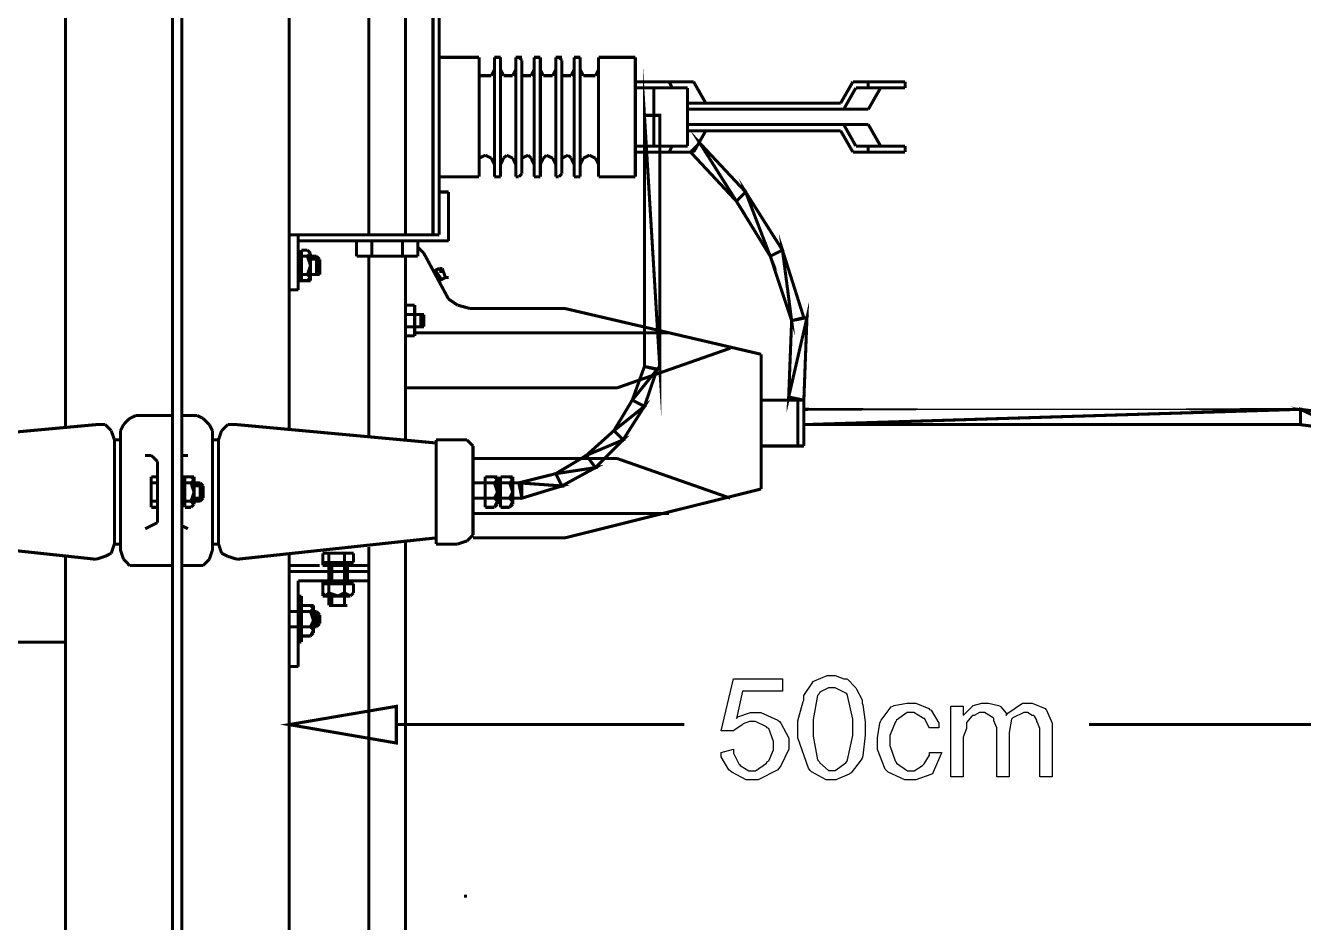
# Model space of a CAD drawing. Header units: metres. Extents: x 3290 to 4536, y 1562 to 1983.
# Drawn here: x 4146.43 to 4157.41, y 1705.68 to 1713.4 of the extents above; entities that cross this region are included whole.
import ezdxf

# ---------------------------------------------------------------- set-up
doc = ezdxf.new("R2010")
doc.units = ezdxf.units.M
for name, color, linetype in [('C00-00-00-BLACK', 7, 'Continuous'), ('C00-00-FF', 5, 'Continuous'), ('C00-7E-FF', 150, 'Continuous'), ('CFF-00-00', 1, 'Continuous'), ('CFF-7E-00', 30, 'Continuous')]:
    doc.layers.add(name, color=color, linetype=linetype)

msp = doc.modelspace()

# ---------------------------------------------------------------- linework, layer by layer
at = {"layer": 'C00-00-00-BLACK', "const_width": 0.02629344690806576}
for points in [[(4147.693371534438, 1726.761496067297), (4147.693371534438, 1704.883674733035)], [(4147.772935153361, 1726.761496067297), (4147.772935153361, 1704.883674733035)], [(4149.931401105576, 1711.597204451466), (4149.931401105576, 1715.414519064241)], [(4148.694717876566, 1709.912766242901), (4148.694717876566, 1715.309552228973)], [(4149.379486727947, 1715.36172509384), (4149.379486727947, 1711.597204451466)], [(4149.695194670945, 1715.387811526273), (4149.695194670945, 1711.597204451466)], [(4149.984629849851, 1711.597204451466), (4149.984629849851, 1715.387811526273)], [(4146.771588811233, 1709.9382315698), (4146.771588811233, 1715.282844691005)], [(4149.984629849851, 1713.123260748828), (4149.984629849851, 1712.096573300908)], [(4149.984629849851, 1713.123260748828), (4150.327790657459, 1713.123260748828)], [(4150.327790657459, 1713.123260748828), (4150.327790657459, 1712.096573300908)], [(4150.485303020915, 1713.123260748828), (4150.459713472908, 1713.123260748828)], [(4150.459713472908, 1713.123260748828), (4150.459713472908, 1713.097795421929)], [(4150.459713472908, 1713.097795421929), (4150.459713472908, 1712.122659733342)], [(4150.511824227222, 1713.123260748828), (4150.485303020915, 1713.123260748828)], [(4150.511824227222, 1713.097795421929), (4150.511824227222, 1713.123260748828)], [(4150.511824227222, 1713.097795421929), (4150.511824227222, 1712.122659733342)], [(4150.669398701231, 1713.123260748828), (4150.643498600458, 1713.123260748828)], [(4150.643498600458, 1713.123260748828), (4150.643498600458, 1713.097795421929)], [(4150.643498600458, 1713.097795421929), (4150.643498600458, 1712.122659733342)], [(4150.695919907539, 1713.097795421929), (4150.669398701231, 1713.123260748828)], [(4150.669398701231, 1713.123260748828), (4150.695919907539, 1713.123260748828)], [(4150.695919907539, 1713.097795421929), (4150.695919907539, 1712.122659733342)], [(4150.827594280775, 1713.123260748828), (4150.801073074468, 1713.123260748828)], [(4150.801073074468, 1713.123260748828), (4150.801073074468, 1713.097795421929)], [(4150.801073074468, 1713.097795421929), (4150.801073074468, 1712.122659733342)], [(4150.854115487082, 1713.123260748828), (4150.827594280775, 1713.123260748828)], [(4150.854115487082, 1713.097795421929), (4150.854115487082, 1713.123260748828)], [(4150.854115487082, 1713.097795421929), (4150.854115487082, 1712.122659733342)], [(4151.013242724926, 1713.123260748828), (4150.987156292494, 1713.123260748828)], [(4150.987156292494, 1713.123260748828), (4150.987156292494, 1713.097795421929)], [(4150.987156292494, 1713.097795421929), (4150.987156292494, 1712.122659733342)], [(4151.03932915736, 1713.097795421929), (4151.013242724926, 1713.123260748828)], [(4151.013242724926, 1713.123260748828), (4151.03932915736, 1713.123260748828)], [(4151.03932915736, 1713.097795421929), (4151.03932915736, 1712.122659733342)], [(4151.171003530596, 1713.123260748828), (4151.144295992629, 1713.123260748828)], [(4151.144295992629, 1713.123260748828), (4151.144295992629, 1713.097795421929)], [(4151.144295992629, 1713.097795421929), (4151.144295992629, 1712.122659733342)], [(4151.197711068564, 1713.123260748828), (4151.171003530596, 1713.123260748828)], [(4151.197711068564, 1713.097795421929), (4151.197711068564, 1713.123260748828)], [(4151.197711068564, 1713.097795421929), (4151.197711068564, 1712.122659733342)], [(4151.354850768699, 1713.123260748828), (4151.354850768699, 1712.096573300908)], [(4151.354850768699, 1713.123260748828), (4151.670993485573, 1713.123260748828)], [(4151.670993485573, 1712.096573300908), (4151.670993485573, 1713.123260748828)], [(4150.327790657459, 1713.01829391356), (4150.327790657459, 1712.965499943159)], [(4150.433192266601, 1712.965499943159), (4150.459713472908, 1713.01829391356)], [(4150.511824227222, 1713.01829391356), (4150.53834543353, 1712.965499943159)], [(4150.617039504705, 1712.965499943159), (4150.643498600458, 1713.01829391356)], [(4150.695919907539, 1713.01829391356), (4150.695919907539, 1712.965499943159)], [(4150.77455186816, 1712.965499943159), (4150.801073074468, 1713.01829391356)], [(4150.854115487082, 1713.01829391356), (4150.879705035089, 1712.965499943159)], [(4150.960448754526, 1712.965499943159), (4150.987156292494, 1713.01829391356)], [(4151.03932915736, 1713.01829391356), (4151.03932915736, 1712.965499943159)], [(4151.11883066573, 1712.965499943159), (4151.144295992629, 1713.01829391356)], [(4151.197711068564, 1713.01829391356), (4151.223797500998, 1712.965499943159)], [(4151.328143230732, 1712.965499943159), (4151.354850768699, 1713.01829391356)], [(4150.327790657459, 1712.965499943159), (4150.380833070074, 1712.965499943159)], [(4150.380833070074, 1712.965499943159), (4150.433192266601, 1712.965499943159)], [(4150.53834543353, 1712.965499943159), (4150.564866639837, 1712.965499943159)], [(4150.564866639837, 1712.965499943159), (4150.617039504705, 1712.965499943159)], [(4150.695919907539, 1712.965499943159), (4150.748900209601, 1712.965499943159)], [(4150.748900209601, 1712.965499943159), (4150.77455186816, 1712.965499943159)], [(4150.879705035089, 1712.965499943159), (4150.906412573057, 1712.965499943159)], [(4150.906412573057, 1712.965499943159), (4150.960448754526, 1712.965499943159)], [(4151.03932915736, 1712.965499943159), (4151.092123127762, 1712.965499943159)], [(4151.092123127762, 1712.965499943159), (4151.11883066573, 1712.965499943159)], [(4151.223797500998, 1712.965499943159), (4151.275970365865, 1712.965499943159)], [(4151.275970365865, 1712.965499943159), (4151.328143230732, 1712.965499943159)], [(4151.670993485573, 1712.913327078292), (4152.171604546083, 1712.913327078292)], [(4151.961670875546, 1712.913327078292), (4151.987136202446, 1712.86053310789)], [(4152.171604546083, 1712.913327078292), (4152.276571381351, 1712.729479840189)], [(4153.435554308042, 1712.729479840189), (4153.541142248843, 1712.913327078292)], [(4153.541142248843, 1712.913327078292), (4153.989580444487, 1712.913327078292)], [(4153.673437727613, 1712.913327078292), (4153.673437727613, 1712.86053310789)], [(4153.989580444487, 1712.913327078292), (4153.989580444487, 1712.86053310789)], [(4151.670993485573, 1712.86053310789), (4152.119431681216, 1712.86053310789)], [(4151.829996502311, 1712.360543152914), (4151.829996502311, 1712.86053310789)], [(4152.119431681216, 1712.360543152914), (4152.119431681216, 1712.86053310789)], [(4153.462261846009, 1712.676685869788), (4153.566607575743, 1712.86053310789)], [(4153.566607575743, 1712.86053310789), (4153.989580444487, 1712.86053310789)], [(4153.673437727613, 1712.676685869788), (4153.779025668417, 1712.86053310789)], [(4152.119431681216, 1712.729479840189), (4153.435554308042, 1712.729479840189)], [(4152.119431681216, 1712.676685869788), (4153.673437727613, 1712.676685869788)], [(4151.749252782873, 1712.624513004921), (4151.882169367178, 1712.624513004921)], [(4152.119431681216, 1712.545632602086), (4153.673437727613, 1712.545632602086)], [(4153.462261846009, 1712.545632602086), (4153.566607575743, 1712.360543152914)], [(4153.673437727613, 1712.545632602086), (4153.779025668417, 1712.360543152914)], [(4152.119431681216, 1712.49221752615), (4153.435554308042, 1712.49221752615)], [(4152.171604546083, 1712.308370288047), (4152.276571381351, 1712.49221752615)], [(4153.435554308042, 1712.49221752615), (4153.541142248843, 1712.308370288047)], [(4151.670993485573, 1712.360543152914), (4152.119431681216, 1712.360543152914)], [(4151.961670875546, 1712.308370288047), (4151.987136202446, 1712.360543152914)], [(4153.566607575743, 1712.360543152914), (4153.989580444487, 1712.360543152914)], [(4153.673437727613, 1712.360543152914), (4153.673437727613, 1712.308370288047)], [(4153.989580444487, 1712.360543152914), (4153.989580444487, 1712.308370288047)], [(4150.380833070074, 1712.281662750079), (4150.327790657459, 1712.25619742318)], [(4150.327790657459, 1712.25619742318), (4150.327790657459, 1712.201540136177)], [(4150.433192266601, 1712.25619742318), (4150.380833070074, 1712.281662750079)], [(4150.459713472908, 1712.201540136177), (4150.433192266601, 1712.25619742318)], [(4150.53834543353, 1712.25619742318), (4150.511824227222, 1712.201540136177)], [(4150.564866639837, 1712.281662750079), (4150.53834543353, 1712.25619742318)], [(4150.617039504705, 1712.25619742318), (4150.564866639837, 1712.281662750079)], [(4150.643498600458, 1712.201540136177), (4150.617039504705, 1712.25619742318)], [(4150.748900209601, 1712.281662750079), (4150.695919907539, 1712.25619742318)], [(4150.695919907539, 1712.25619742318), (4150.695919907539, 1712.201540136177)], [(4150.77455186816, 1712.25619742318), (4150.748900209601, 1712.281662750079)], [(4150.801073074468, 1712.201540136177), (4150.77455186816, 1712.25619742318)], [(4150.879705035089, 1712.25619742318), (4150.854115487082, 1712.201540136177)], [(4150.906412573057, 1712.281662750079), (4150.879705035089, 1712.25619742318)], [(4150.960448754526, 1712.25619742318), (4150.906412573057, 1712.281662750079)], [(4150.987156292494, 1712.201540136177), (4150.960448754526, 1712.25619742318)], [(4151.092123127762, 1712.281662750079), (4151.03932915736, 1712.25619742318)], [(4151.03932915736, 1712.25619742318), (4151.03932915736, 1712.201540136177)], [(4151.11883066573, 1712.25619742318), (4151.092123127762, 1712.281662750079)], [(4151.144295992629, 1712.201540136177), (4151.11883066573, 1712.25619742318)], [(4151.223797500998, 1712.25619742318), (4151.197711068564, 1712.201540136177)], [(4151.275970365865, 1712.281662750079), (4151.223797500998, 1712.25619742318)], [(4151.328143230732, 1712.25619742318), (4151.275970365865, 1712.281662750079)], [(4151.354850768699, 1712.201540136177), (4151.328143230732, 1712.25619742318)], [(4151.670993485573, 1712.308370288047), (4152.171604546083, 1712.308370288047)], [(4153.541142248843, 1712.308370288047), (4153.989580444487, 1712.308370288047)], [(4150.459713472908, 1712.122659733342), (4150.459713472908, 1712.096573300908)], [(4150.511824227222, 1712.096573300908), (4150.511824227222, 1712.122659733342)], [(4150.643498600458, 1712.122659733342), (4150.643498600458, 1712.096573300908)], [(4150.669398701231, 1712.096573300908), (4150.695919907539, 1712.122659733342)], [(4150.801073074468, 1712.122659733342), (4150.801073074468, 1712.096573300908)], [(4150.854115487082, 1712.096573300908), (4150.854115487082, 1712.122659733342)], [(4150.987156292494, 1712.122659733342), (4150.987156292494, 1712.096573300908)], [(4151.013242724926, 1712.096573300908), (4151.03932915736, 1712.122659733342)], [(4151.144295992629, 1712.122659733342), (4151.144295992629, 1712.096573300908)], [(4151.197711068564, 1712.096573300908), (4151.197711068564, 1712.122659733342)], [(4149.984629849851, 1712.096573300908), (4150.327790657459, 1712.096573300908)], [(4150.459713472908, 1712.096573300908), (4150.511824227222, 1712.096573300908)], [(4150.643498600458, 1712.096573300908), (4150.669398701231, 1712.096573300908)], [(4150.801073074468, 1712.096573300908), (4150.854115487082, 1712.096573300908)], [(4150.987156292494, 1712.096573300908), (4151.013242724926, 1712.096573300908)], [(4151.144295992629, 1712.096573300908), (4151.197711068564, 1712.096573300908)], [(4151.354850768699, 1712.096573300908), (4151.670993485573, 1712.096573300908)], [(4149.984629849851, 1711.965520033207), (4150.065063016522, 1711.965520033207)], [(4150.065063016522, 1711.544410481065), (4150.065063016522, 1711.965520033207)], [(4148.694717876566, 1711.597204451466), (4149.984629849851, 1711.597204451466)], [(4148.773411947741, 1711.597204451466), (4148.773411947741, 1711.123922034458)], [(4148.773411947741, 1711.544410481065), (4150.065063016522, 1711.544410481065)], [(4148.799933154048, 1711.46553007823), (4148.799933154048, 1711.438822540263)], [(4148.799933154048, 1711.46553007823), (4148.852292350575, 1711.46553007823)], [(4148.799933154048, 1711.46553007823), (4148.799933154048, 1711.438822540263)], [(4148.878813556883, 1711.438822540263), (4148.852292350575, 1711.46553007823)], [(4148.852292350575, 1711.46553007823), (4148.878813556883, 1711.438822540263)], [(4149.274085118805, 1711.544410481065), (4149.800596280087, 1711.544410481065)], [(4149.274085118805, 1711.413357213363), (4149.274085118805, 1711.544410481065)], [(4149.406007934254, 1711.544410481065), (4149.668673464638, 1711.544410481065)], [(4149.406007934254, 1711.413357213363), (4149.406007934254, 1711.544410481065)], [(4149.668673464638, 1711.413357213363), (4149.668673464638, 1711.544410481065)], [(4149.800596280087, 1711.413357213363), (4149.800596280087, 1711.544410481065)], [(4149.852769144954, 1711.438822540263), (4149.800596280087, 1711.492237616198)], [(4148.799933154048, 1711.438822540263), (4148.773411947741, 1711.438822540263)], [(4148.799933154048, 1711.438822540263), (4148.799933154048, 1711.413357213363)], [(4148.799933154048, 1711.202802437293), (4148.799933154048, 1711.438822540263)], [(4148.799933154048, 1711.413357213363), (4148.852292350575, 1711.413357213363)], [(4148.799933154048, 1711.413357213363), (4148.799933154048, 1711.333855704994)], [(4148.799933154048, 1711.333855704994), (4148.799933154048, 1711.25497530216)], [(4148.852292350575, 1711.413357213363), (4148.878813556883, 1711.438822540263)], [(4148.878813556883, 1711.333855704994), (4148.852292350575, 1711.413357213363)], [(4148.852292350575, 1711.25497530216), (4148.878813556883, 1711.333855704994)], [(4148.878813556883, 1711.202802437293), (4148.878813556883, 1711.438822540263)], [(4148.878813556883, 1711.413357213363), (4148.930924311197, 1711.413357213363)], [(4148.878813556883, 1711.386649675396), (4148.930924311197, 1711.386649675396)], [(4148.957445517504, 1711.386649675396), (4148.930924311197, 1711.413357213363)], [(4148.930924311197, 1711.25497530216), (4148.930924311197, 1711.413357213363)], [(4148.957445517504, 1711.25497530216), (4148.957445517504, 1711.386649675396)], [(4149.800596280087, 1711.413357213363), (4149.274085118805, 1711.413357213363)], [(4149.379486727947, 1711.413357213363), (4149.379486727947, 1709.859972272499)], [(4149.695194670945, 1711.413357213363), (4149.695194670945, 1709.833885840066)], [(4149.852769144954, 1711.438822540263), (4150.065063016522, 1711.045041631623)], [(4148.799933154048, 1711.25497530216), (4148.852292350575, 1711.25497530216)], [(4148.799933154048, 1711.25497530216), (4148.799933154048, 1711.22950997526)], [(4148.799933154048, 1711.22950997526), (4148.799933154048, 1711.202802437293)], [(4148.878813556883, 1711.22950997526), (4148.852292350575, 1711.25497530216)], [(4148.852292350575, 1711.202802437293), (4148.878813556883, 1711.22950997526)], [(4148.878813556883, 1711.25497530216), (4148.930924311197, 1711.25497530216)], [(4148.878813556883, 1711.25497530216), (4148.930924311197, 1711.25497530216)], [(4148.957445517504, 1711.25497530216), (4148.930924311197, 1711.25497530216)], [(4149.931401105576, 1711.281682840127), (4149.984629849851, 1711.307769272561)], [(4149.958108643544, 1711.281682840127), (4150.011151056158, 1711.202802437293)], [(4149.984629849851, 1711.22950997526), (4149.958108643544, 1711.25497530216)], [(4149.958108643544, 1711.25497530216), (4149.984629849851, 1711.22950997526)], [(4149.984629849851, 1711.281682840127), (4150.011151056158, 1711.307769272561)], [(4150.011151056158, 1711.307769272561), (4149.984629849851, 1711.307769272561)], [(4149.984629849851, 1711.281682840127), (4150.011151056158, 1711.281682840127)], [(4149.984629849851, 1711.281682840127), (4150.011151056158, 1711.281682840127)], [(4149.984629849851, 1711.202802437293), (4150.038541810214, 1711.22950997526)], [(4150.011151056158, 1711.307769272561), (4150.038541810214, 1711.22950997526)], [(4150.038541810214, 1711.22950997526), (4150.065063016522, 1711.22950997526)], [(4148.694717876566, 1711.123922034458), (4148.773411947741, 1711.123922034458)], [(4148.799933154048, 1711.202802437293), (4148.773411947741, 1711.202802437293)], [(4148.799933154048, 1711.202802437293), (4148.852292350575, 1711.202802437293)], [(4148.799933154048, 1711.202802437293), (4148.825771144267, 1711.202802437293)], [(4148.852292350575, 1711.202802437293), (4148.878813556883, 1711.202802437293)], [(4150.065063016522, 1711.045041631623), (4150.143757087695, 1710.992247661222)], [(4149.695194670945, 1710.992247661222), (4149.77407507378, 1710.992247661222)], [(4149.77407507378, 1710.911503941785), (4149.695194670945, 1710.911503941785)], [(4149.77407507378, 1710.963676806652), (4149.77407507378, 1710.992247661222)], [(4149.77407507378, 1710.992247661222), (4149.77407507378, 1710.963676806652)], [(4149.77407507378, 1710.911503941785), (4149.77407507378, 1710.963676806652)], [(4149.77407507378, 1710.963676806652), (4149.77407507378, 1710.754364241649)], [(4149.827117486395, 1710.911503941785), (4149.77407507378, 1710.911503941785)], [(4149.77407507378, 1710.911503941785), (4149.827117486395, 1710.911503941785)], [(4149.77407507378, 1710.859331076918), (4149.77407507378, 1710.911503941785)], [(4149.827117486395, 1710.911503941785), (4149.852769144954, 1710.911503941785)], [(4149.827117486395, 1710.911503941785), (4149.827117486395, 1710.806537106516)], [(4149.852769144954, 1710.911503941785), (4149.852769144954, 1710.806537106516)], [(4150.143757087695, 1710.992247661222), (4150.249096586284, 1710.963676806652)], [(4150.249096586284, 1710.963676806652), (4151.065415589794, 1710.963676806652)], [(4152.751717114962, 1710.569895898012), (4151.065415589794, 1710.963676806652)], [(4149.77407507378, 1710.806537106516), (4149.695194670945, 1710.806537106516)], [(4149.77407507378, 1710.806537106516), (4149.77407507378, 1710.859331076918)], [(4149.827117486395, 1710.806537106516), (4149.77407507378, 1710.806537106516)], [(4149.827117486395, 1710.806537106516), (4149.77407507378, 1710.806537106516)], [(4149.77407507378, 1710.754364241649), (4149.77407507378, 1710.806537106516)], [(4149.827117486395, 1710.806537106516), (4149.852769144954, 1710.806537106516)], [(4149.695194670945, 1710.727656703682), (4149.77407507378, 1710.727656703682)], [(4149.77407507378, 1710.727656703682), (4149.77407507378, 1710.754364241649)], [(4149.77407507378, 1710.727656703682), (4149.77407507378, 1710.754364241649)], [(4149.77407507378, 1710.754364241649), (4151.961670875546, 1710.754364241649)], [(4152.487126157423, 1710.622068762879), (4151.512611574369, 1710.280460719107)], [(4152.751717114962, 1709.411534076856), (4152.751717114962, 1710.569895898012)], [(4151.512611574369, 1710.280460719107), (4149.695194670945, 1710.280460719107)], [(4152.751717114962, 1710.175493883838), (4153.119411591168, 1710.175493883838)], [(4153.067859831835, 1710.175493883838), (4153.067859831835, 1709.781091869665)], [(4153.119411591168, 1710.175493883838), (4153.119411591168, 1709.781091869665)], [(4147.323565299417, 1710.017733078169), (4147.27139243455, 1709.964939107768)], [(4147.378284696973, 1710.043819510603), (4147.323565299417, 1710.017733078169)], [(4147.378284696973, 1710.043819510603), (4147.693371534438, 1710.043819510603)], [(4147.772935153361, 1710.043819510603), (4147.903988421062, 1710.043819510603)], [(4147.956968723124, 1710.017733078169), (4147.903988421062, 1710.043819510603)], [(4148.009141587991, 1709.964939107768), (4147.956968723124, 1710.017733078169)], [(4153.119411591168, 1709.964939107768), (4153.119411591168, 1710.096613481004)], [(4145.322363268444, 1709.807178302098), (4147.034316452171, 1709.964939107768)], [(4147.11381796054, 1709.964939107768), (4147.034316452171, 1709.964939107768)], [(4147.165990825407, 1709.912766242901), (4147.11381796054, 1709.964939107768)], [(4147.192512031714, 1709.833885840066), (4147.165990825407, 1709.912766242901)], [(4147.27139243455, 1709.964939107768), (4147.244871228242, 1709.912766242901)], [(4147.244871228242, 1708.885457689446), (4147.244871228242, 1709.912766242901)], [(4148.035662794298, 1709.912766242901), (4148.009141587991, 1709.964939107768)], [(4148.035662794298, 1708.885457689446), (4148.035662794298, 1709.912766242901)], [(4148.11429475492, 1709.912766242901), (4148.087773548612, 1709.833885840066)], [(4148.166653951447, 1709.964939107768), (4148.11429475492, 1709.912766242901)], [(4148.247087118118, 1709.964939107768), (4148.166653951447, 1709.964939107768)], [(4149.958108643544, 1709.807178302098), (4148.247087118118, 1709.964939107768)], [(4147.192512031714, 1708.938251659848), (4147.192512031714, 1709.833885840066)], [(4147.244871228242, 1709.833885840066), (4147.192512031714, 1709.833885840066)], [(4148.087773548612, 1709.833885840066), (4148.035662794298, 1709.833885840066)], [(4148.087773548612, 1708.938251659848), (4148.087773548612, 1709.833885840066)], [(4149.958108643544, 1708.938251659848), (4149.958108643544, 1709.833885840066)], [(4150.143757087695, 1709.833885840066), (4149.958108643544, 1709.833885840066)], [(4150.222575379977, 1709.833885840066), (4150.143757087695, 1709.833885840066)], [(4150.275617792591, 1709.781091869665), (4150.222575379977, 1709.833885840066)], [(4147.509337964675, 1709.700348150227), (4147.456978768148, 1709.700348150227)], [(4147.562380377291, 1709.64817528536), (4147.509337964675, 1709.700348150227)], [(4147.825108018228, 1709.700348150227), (4147.772935153361, 1709.700348150227)], [(4150.275617792591, 1709.700348150227), (4150.275617792591, 1709.781091869665)], [(4150.275617792591, 1709.069926033083), (4150.275617792591, 1709.700348150227)], [(4152.751717114962, 1709.781091869665), (4153.119411591168, 1709.781091869665)], [(4147.562380377291, 1709.595381314959), (4147.562380377291, 1709.64817528536)], [(4147.562380377291, 1709.595381314959), (4147.562380377291, 1709.200979300786)], [(4151.512611574369, 1709.674261717794), (4150.275617792591, 1709.674261717794)], [(4152.487126157423, 1709.332653674021), (4151.512611574369, 1709.674261717794)], [(4147.509337964675, 1709.516500912124), (4147.509337964675, 1709.279238598086)], [(4147.562380377291, 1709.516500912124), (4147.509337964675, 1709.516500912124)], [(4147.509337964675, 1709.516500912124), (4147.509337964675, 1709.489793374157)], [(4147.509337964675, 1709.516500912124), (4147.535859170983, 1709.516500912124)], [(4147.509337964675, 1709.489793374157), (4147.509337964675, 1709.464328047257)], [(4147.509337964675, 1709.464328047257), (4147.509337964675, 1709.384826538889)], [(4147.509337964675, 1709.464328047257), (4147.562380377291, 1709.464328047257)], [(4147.798586811921, 1709.516500912124), (4147.772935153361, 1709.516500912124)], [(4147.798586811921, 1709.279238598086), (4147.798586811921, 1709.516500912124)], [(4147.798586811921, 1709.516500912124), (4147.798586811921, 1709.489793374157)], [(4147.798586811921, 1709.516500912124), (4147.851567113982, 1709.516500912124)], [(4147.798586811921, 1709.516500912124), (4147.825108018228, 1709.516500912124)], [(4147.798586811921, 1709.489793374157), (4147.798586811921, 1709.464328047257)], [(4147.798586811921, 1709.464328047257), (4147.798586811921, 1709.384826538889)], [(4147.798586811921, 1709.464328047257), (4147.851567113982, 1709.464328047257)], [(4147.877218772542, 1709.489793374157), (4147.851567113982, 1709.516500912124)], [(4147.851567113982, 1709.516500912124), (4147.877218772542, 1709.516500912124)], [(4147.851567113982, 1709.464328047257), (4147.877218772542, 1709.489793374157)], [(4147.877218772542, 1709.384826538889), (4147.851567113982, 1709.464328047257)], [(4147.877218772542, 1709.279238598086), (4147.877218772542, 1709.516500912124)], [(4147.877218772542, 1709.464328047257), (4147.930447516816, 1709.464328047257)], [(4147.930447516816, 1709.464328047257), (4147.930447516816, 1709.305946136054)], [(4147.930447516816, 1709.464328047257), (4147.956968723124, 1709.43762050929)], [(4150.380833070074, 1709.464328047257), (4150.275617792591, 1709.464328047257)], [(4150.380833070074, 1709.516500912124), (4150.380833070074, 1709.279238598086)], [(4150.380833070074, 1709.516500912124), (4150.40642261808, 1709.516500912124)], [(4150.380833070074, 1709.516500912124), (4150.380833070074, 1709.489793374157)], [(4150.380833070074, 1709.516500912124), (4150.459713472908, 1709.516500912124)], [(4150.380833070074, 1709.489793374157), (4150.380833070074, 1709.464328047257)], [(4150.380833070074, 1709.464328047257), (4150.380833070074, 1709.384826538889)], [(4150.459713472908, 1709.464328047257), (4150.380833070074, 1709.464328047257)], [(4150.459713472908, 1709.464328047257), (4150.380833070074, 1709.464328047257)], [(4150.459713472908, 1709.516500912124), (4150.485303020915, 1709.516500912124)], [(4150.485303020915, 1709.489793374157), (4150.459713472908, 1709.516500912124)], [(4150.459713472908, 1709.464328047257), (4150.485303020915, 1709.489793374157)], [(4150.485303020915, 1709.384826538889), (4150.459713472908, 1709.464328047257)], [(4150.485303020915, 1709.516500912124), (4150.485303020915, 1709.279238598086)], [(4150.511824227222, 1709.464328047257), (4150.485303020915, 1709.464328047257)], [(4150.511824227222, 1709.464328047257), (4150.485303020915, 1709.464328047257)], [(4150.511824227222, 1709.516500912124), (4150.511824227222, 1709.279238598086)], [(4150.511824227222, 1709.516500912124), (4150.53834543353, 1709.516500912124)], [(4150.511824227222, 1709.516500912124), (4150.511824227222, 1709.489793374157)], [(4150.511824227222, 1709.516500912124), (4150.590518298397, 1709.516500912124)], [(4150.511824227222, 1709.489793374157), (4150.511824227222, 1709.464328047257)], [(4150.511824227222, 1709.464328047257), (4150.511824227222, 1709.384826538889)], [(4150.590518298397, 1709.464328047257), (4150.511824227222, 1709.464328047257)], [(4150.590518298397, 1709.464328047257), (4150.511824227222, 1709.464328047257)], [(4150.590518298397, 1709.516500912124), (4150.617039504705, 1709.516500912124)], [(4150.617039504705, 1709.489793374157), (4150.590518298397, 1709.516500912124)], [(4150.590518298397, 1709.464328047257), (4150.617039504705, 1709.489793374157)], [(4150.617039504705, 1709.384826538889), (4150.590518298397, 1709.464328047257)], [(4150.617039504705, 1709.516500912124), (4150.617039504705, 1709.279238598086)], [(4150.695919907539, 1709.464328047257), (4150.617039504705, 1709.464328047257)], [(4150.695919907539, 1709.332653674021), (4150.695919907539, 1709.464328047257)], [(4150.695919907539, 1709.332653674021), (4150.695919907539, 1709.464328047257)], [(4147.509337964675, 1709.384826538889), (4147.509337964675, 1709.305946136054)], [(4147.798586811921, 1709.384826538889), (4147.798586811921, 1709.305946136054)], [(4147.851567113982, 1709.305946136054), (4147.877218772542, 1709.384826538889)], [(4147.877218772542, 1709.43762050929), (4147.930447516816, 1709.43762050929)], [(4147.956968723124, 1709.43762050929), (4147.956968723124, 1709.332653674021)], [(4150.380833070074, 1709.384826538889), (4150.380833070074, 1709.332653674021)], [(4150.459713472908, 1709.332653674021), (4150.485303020915, 1709.384826538889)], [(4150.511824227222, 1709.384826538889), (4150.511824227222, 1709.332653674021)], [(4150.590518298397, 1709.332653674021), (4150.617039504705, 1709.384826538889)], [(4152.751717114962, 1709.411534076856), (4151.065415589794, 1708.991045630249)], [(4147.509337964675, 1709.305946136054), (4147.562380377291, 1709.305946136054)], [(4147.509337964675, 1709.305946136054), (4147.509337964675, 1709.279238598086)], [(4147.509337964675, 1709.253773271187), (4147.509337964675, 1709.279238598086)], [(4147.509337964675, 1709.279238598086), (4147.509337964675, 1709.253773271187)], [(4147.562380377291, 1709.253773271187), (4147.509337964675, 1709.253773271187)], [(4147.798586811921, 1709.279238598086), (4147.772935153361, 1709.279238598086)], [(4147.798586811921, 1709.305946136054), (4147.851567113982, 1709.305946136054)], [(4147.798586811921, 1709.305946136054), (4147.798586811921, 1709.279238598086)], [(4147.798586811921, 1709.279238598086), (4147.798586811921, 1709.253773271187)], [(4147.798586811921, 1709.253773271187), (4147.798586811921, 1709.279238598086)], [(4147.798586811921, 1709.253773271187), (4147.851567113982, 1709.253773271187)], [(4147.877218772542, 1709.279238598086), (4147.851567113982, 1709.305946136054)], [(4147.851567113982, 1709.253773271187), (4147.877218772542, 1709.279238598086)], [(4147.851567113982, 1709.253773271187), (4147.877218772542, 1709.279238598086)], [(4147.877218772542, 1709.332653674021), (4147.930447516816, 1709.332653674021)], [(4147.877218772542, 1709.305946136054), (4147.930447516816, 1709.305946136054)], [(4147.930447516816, 1709.305946136054), (4147.956968723124, 1709.332653674021)], [(4150.380833070074, 1709.332653674021), (4150.275617792591, 1709.332653674021)], [(4150.380833070074, 1709.332653674021), (4150.380833070074, 1709.305946136054)], [(4150.459713472908, 1709.332653674021), (4150.380833070074, 1709.332653674021)], [(4150.459713472908, 1709.332653674021), (4150.380833070074, 1709.332653674021)], [(4150.380833070074, 1709.305946136054), (4150.380833070074, 1709.253773271187)], [(4150.380833070074, 1709.253773271187), (4150.380833070074, 1709.279238598086)], [(4150.380833070074, 1709.253773271187), (4150.459713472908, 1709.253773271187)], [(4150.485303020915, 1709.305946136054), (4150.459713472908, 1709.332653674021)], [(4150.459713472908, 1709.253773271187), (4150.485303020915, 1709.305946136054)], [(4150.485303020915, 1709.279238598086), (4150.459713472908, 1709.253773271187)], [(4150.511824227222, 1709.332653674021), (4150.485303020915, 1709.332653674021)], [(4150.511824227222, 1709.332653674021), (4150.485303020915, 1709.332653674021)], [(4150.511824227222, 1709.332653674021), (4150.511824227222, 1709.305946136054)], [(4150.590518298397, 1709.332653674021), (4150.511824227222, 1709.332653674021)], [(4150.590518298397, 1709.332653674021), (4150.511824227222, 1709.332653674021)], [(4150.511824227222, 1709.305946136054), (4150.511824227222, 1709.253773271187)], [(4150.511824227222, 1709.253773271187), (4150.511824227222, 1709.279238598086)], [(4150.511824227222, 1709.253773271187), (4150.590518298397, 1709.253773271187)], [(4150.617039504705, 1709.305946136054), (4150.590518298397, 1709.332653674021)], [(4150.590518298397, 1709.253773271187), (4150.617039504705, 1709.305946136054)], [(4150.617039504705, 1709.279238598086), (4150.590518298397, 1709.253773271187)], [(4150.695919907539, 1709.332653674021), (4150.617039504705, 1709.332653674021)], [(4147.562380377291, 1709.122098897951), (4147.562380377291, 1709.200979300786)], [(4150.275617792591, 1709.200979300786), (4151.961670875546, 1709.200979300786)], [(4147.456978768148, 1709.069926033083), (4147.509337964675, 1709.095391359983)], [(4147.509337964675, 1709.095391359983), (4147.562380377291, 1709.122098897951)], [(4147.772935153361, 1709.095391359983), (4147.825108018228, 1709.069926033083)], [(4150.275617792591, 1709.016510957148), (4150.275617792591, 1709.069926033083)], [(4145.322363268444, 1708.991045630249), (4147.034316452171, 1708.807198392146)], [(4147.165990825407, 1708.859371257013), (4147.192512031714, 1708.938251659848)], [(4147.192512031714, 1708.938251659848), (4147.244871228242, 1708.938251659848)], [(4148.087773548612, 1708.938251659848), (4148.035662794298, 1708.938251659848)], [(4148.087773548612, 1708.938251659848), (4148.11429475492, 1708.859371257013)], [(4149.958108643544, 1708.991045630249), (4148.247087118118, 1708.807198392146)], [(4149.695194670945, 1708.964338092281), (4149.695194670945, 1704.38244256699)], [(4149.958108643544, 1708.938251659848), (4150.143757087695, 1708.938251659848)], [(4150.143757087695, 1708.938251659848), (4150.222575379977, 1708.964338092281)], [(4150.222575379977, 1708.964338092281), (4150.275617792591, 1709.016510957148)], [(4150.275617792591, 1708.991045630249), (4151.065415589794, 1708.991045630249)], [(4146.771588811233, 1694.167119847123), (4146.771588811233, 1708.832663719045)], [(4147.034316452171, 1708.807198392146), (4147.11381796054, 1708.832663719045)], [(4147.11381796054, 1708.832663719045), (4147.165990825407, 1708.859371257013)], [(4147.244871228242, 1708.885457689446), (4147.27139243455, 1708.807198392146)], [(4147.27139243455, 1708.807198392146), (4147.323565299417, 1708.753783316211)], [(4147.956968723124, 1708.753783316211), (4148.009141587991, 1708.807198392146)], [(4148.009141587991, 1708.807198392146), (4148.035662794298, 1708.885457689446)], [(4148.11429475492, 1708.859371257013), (4148.166653951447, 1708.832663719045)], [(4148.166653951447, 1708.832663719045), (4148.247087118118, 1708.807198392146)], [(4148.694717876566, 1694.167119847123), (4148.694717876566, 1708.859371257013)], [(4148.983966723812, 1708.780490854178), (4148.983966723812, 1708.859371257013)], [(4148.983966723812, 1708.859371257013), (4149.221912253937, 1708.859371257013)], [(4148.983966723812, 1708.859371257013), (4149.009618382371, 1708.859371257013)], [(4149.009618382371, 1708.859371257013), (4148.983966723812, 1708.859371257013)], [(4149.036325920339, 1708.859371257013), (4149.009618382371, 1708.859371257013)], [(4149.036325920339, 1708.859371257013), (4149.036325920339, 1708.780490854178)], [(4149.115019991513, 1708.859371257013), (4149.036325920339, 1708.859371257013)], [(4149.169801499624, 1708.859371257013), (4149.115019991513, 1708.859371257013)], [(4149.169801499624, 1708.859371257013), (4149.169801499624, 1708.780490854178)], [(4149.221912253937, 1708.859371257013), (4149.169801499624, 1708.859371257013)], [(4149.221912253937, 1708.859371257013), (4149.248433460245, 1708.859371257013)], [(4149.248433460245, 1708.859371257013), (4149.221912253937, 1708.859371257013)], [(4149.248433460245, 1708.780490854178), (4149.248433460245, 1708.859371257013)], [(4149.379486727947, 1708.91154412188), (4149.379486727947, 1704.38244256699)], [(4147.323565299417, 1708.753783316211), (4147.378284696973, 1708.753783316211)], [(4147.378284696973, 1708.753783316211), (4147.693371534438, 1708.753783316211)], [(4147.772935153361, 1708.753783316211), (4147.903988421062, 1708.753783316211)], [(4147.903988421062, 1708.753783316211), (4147.956968723124, 1708.753783316211)], [(4148.957445517504, 1708.753783316211), (4148.694717876566, 1708.753783316211)], [(4149.379486727947, 1708.701610451343), (4148.694717876566, 1708.701610451343)], [(4148.983966723812, 1708.780490854178), (4148.983966723812, 1708.753783316211)], [(4149.248433460245, 1708.780490854178), (4148.983966723812, 1708.780490854178)], [(4149.221912253937, 1708.753783316211), (4148.983966723812, 1708.753783316211)], [(4149.036325920339, 1708.753783316211), (4149.036325920339, 1708.622108942974)], [(4149.036325920339, 1708.622108942974), (4149.036325920339, 1708.753783316211)], [(4149.062847126646, 1708.622108942974), (4149.062847126646, 1708.753783316211)], [(4149.379486727947, 1708.753783316211), (4149.115019991513, 1708.753783316211)], [(4149.169801499624, 1708.622108942974), (4149.169801499624, 1708.753783316211)], [(4149.169801499624, 1708.622108942974), (4149.169801499624, 1708.753783316211)], [(4149.19539104763, 1708.753783316211), (4149.19539104763, 1708.622108942974)], [(4149.221912253937, 1708.780490854178), (4149.221912253937, 1708.753783316211)], [(4149.379486727947, 1708.622108942974), (4148.773411947741, 1708.622108942974)], [(4148.773411947741, 1708.622108942974), (4148.773411947741, 1707.884235568426)], [(4148.983966723812, 1708.596643616075), (4148.983966723812, 1708.622108942974)], [(4149.248433460245, 1708.596643616075), (4148.983966723812, 1708.596643616075)], [(4148.983966723812, 1708.51776321324), (4148.983966723812, 1708.596643616075)], [(4149.036325920339, 1708.596643616075), (4149.062847126646, 1708.596643616075)], [(4149.036325920339, 1708.51776321324), (4149.036325920339, 1708.596643616075)], [(4149.169801499624, 1708.596643616075), (4149.19539104763, 1708.596643616075)], [(4149.169801499624, 1708.51776321324), (4149.169801499624, 1708.596643616075)], [(4149.221912253937, 1708.596643616075), (4149.221912253937, 1708.622108942974)], [(4149.248433460245, 1708.51776321324), (4149.248433460245, 1708.596643616075)], [(4148.773411947741, 1708.491055675273), (4148.799933154048, 1708.491055675273)], [(4148.799933154048, 1708.491055675273), (4148.799933154048, 1708.094790344496)], [(4148.983966723812, 1708.491055675273), (4148.983966723812, 1708.51776321324)], [(4148.983966723812, 1708.51776321324), (4149.009618382371, 1708.491055675273)], [(4149.221912253937, 1708.491055675273), (4148.983966723812, 1708.491055675273)], [(4149.009618382371, 1708.491055675273), (4149.036325920339, 1708.51776321324)], [(4149.036325920339, 1708.51776321324), (4149.115019991513, 1708.491055675273)], [(4149.036325920339, 1708.410311955836), (4149.036325920339, 1708.491055675273)], [(4149.062847126646, 1708.410311955836), (4149.062847126646, 1708.491055675273)], [(4149.115019991513, 1708.491055675273), (4149.169801499624, 1708.51776321324)], [(4149.169801499624, 1708.51776321324), (4149.221912253937, 1708.491055675273)], [(4149.169801499624, 1708.410311955836), (4149.169801499624, 1708.491055675273)], [(4149.169801499624, 1708.410311955836), (4149.169801499624, 1708.491055675273)], [(4149.248433460245, 1708.51776321324), (4149.221912253937, 1708.491055675273)], [(4149.221912253937, 1708.491055675273), (4149.248433460245, 1708.51776321324)], [(4148.799933154048, 1708.410311955836), (4148.878813556883, 1708.410311955836)], [(4148.878813556883, 1708.410311955836), (4148.904403104889, 1708.410311955836)], [(4148.904403104889, 1708.384225523402), (4148.878813556883, 1708.410311955836)], [(4148.878813556883, 1708.357517985434), (4148.904403104889, 1708.384225523402)], [(4148.904403104889, 1708.410311955836), (4148.904403104889, 1708.173670747331)], [(4149.169801499624, 1708.410311955836), (4149.036325920339, 1708.410311955836)], [(4149.036325920339, 1708.410311955836), (4149.062847126646, 1708.410311955836)], [(4149.169801499624, 1708.410311955836), (4149.062847126646, 1708.410311955836)], [(4149.169801499624, 1708.410311955836), (4149.19539104763, 1708.410311955836)], [(4148.773411947741, 1708.357517985434), (4148.694717876566, 1708.357517985434)], [(4148.878813556883, 1708.357517985434), (4148.799933154048, 1708.357517985434)], [(4148.904403104889, 1708.278637582599), (4148.878813556883, 1708.357517985434)], [(4148.878813556883, 1708.226464717732), (4148.904403104889, 1708.278637582599)], [(4148.930924311197, 1708.357517985434), (4148.904403104889, 1708.357517985434)], [(4148.930924311197, 1708.332052658535), (4148.904403104889, 1708.332052658535)], [(4148.930924311197, 1708.357517985434), (4148.957445517504, 1708.332052658535)], [(4148.930924311197, 1708.357517985434), (4148.930924311197, 1708.226464717732)], [(4148.957445517504, 1708.332052658535), (4148.957445517504, 1708.252551150166)], [(4148.773411947741, 1708.226464717732), (4148.694717876566, 1708.226464717732)], [(4148.878813556883, 1708.226464717732), (4148.799933154048, 1708.226464717732)], [(4148.799933154048, 1708.147584314898), (4148.878813556883, 1708.147584314898)], [(4148.904403104889, 1708.199757179765), (4148.878813556883, 1708.226464717732)], [(4148.878813556883, 1708.147584314898), (4148.904403104889, 1708.199757179765)], [(4148.878813556883, 1708.147584314898), (4148.904403104889, 1708.173670747331)], [(4148.930924311197, 1708.252551150166), (4148.904403104889, 1708.252551150166)], [(4148.930924311197, 1708.226464717732), (4148.904403104889, 1708.226464717732)], [(4148.930924311197, 1708.226464717732), (4148.957445517504, 1708.252551150166)], [(4146.217686895894, 1708.094790344496), (4146.771588811233, 1708.094790344496)], [(4148.799933154048, 1708.094790344496), (4148.773411947741, 1708.094790344496)], [(4148.773411947741, 1707.884235568426), (4148.694717876566, 1707.884235568426)]]:
    msp.add_lwpolyline(points, dxfattribs=at)
at = {"layer": 'C00-00-FF', "const_width": 0.02629344690806576}
msp.add_lwpolyline([(4150.196737389757, 1705.90974107542), (4150.222575379977, 1705.90974107542)], dxfattribs=at)
at = {"layer": 'C00-7E-FF', "const_width": 0.02629344690806576}
for points in [[(4148.694717876566, 1707.015308926175), (4148.694717876566, 1707.674301897889)], [(4149.616562710324, 1707.385487824518), (4152.092724143248, 1707.385487824518)], [(4157.9404327471, 1707.385487824518), (4155.570294028852, 1707.385487824518)]]:
    msp.add_lwpolyline(points, dxfattribs=at)
msp.add_lwpolyline([(4149.616562710324, 1707.542627524653), (4149.616562710324, 1707.227105913314), (4148.694717876566, 1707.385487824518), (4149.616562710324, 1707.542627524653)], close=True, dxfattribs=at)
at = {"layer": 'C00-7E-FF'}
msp.add_lwpolyline([(4149.616562710324, 1707.542627524653), (4149.616562710324, 1707.227105913314), (4148.694717876566, 1707.385487824518), (4149.616562710324, 1707.542627524653)], close=True, dxfattribs=at)
at = {"layer": 'CFF-00-00', "const_width": 0.02629344690806576}
for points in [[(4151.749252782873, 1712.624513004921), (4151.882169367178, 1710.438221524776), (4151.749252782873, 1710.464929062744), (4151.749252782873, 1712.624513004921)], [(4151.882169367178, 1712.624513004921), (4151.749252782873, 1712.624513004921), (4151.882169367178, 1710.438221524776), (4151.882169367178, 1712.624513004921)], [(4152.618800530658, 1711.965520033207), (4152.53929902229, 1711.886639630372), (4152.224398516484, 1712.387250690882), (4152.618800530658, 1711.965520033207)], [(4152.53929902229, 1711.886639630372), (4152.224398516484, 1712.387250690882), (4152.14551811365, 1712.308370288047), (4152.53929902229, 1711.886639630372)], [(4152.935564353065, 1711.46553007823), (4152.830597517796, 1711.413357213363), (4152.618800530658, 1711.965520033207), (4152.935564353065, 1711.46553007823)], [(4152.830597517796, 1711.413357213363), (4152.618800530658, 1711.965520033207), (4152.53929902229, 1711.886639630372), (4152.830597517796, 1711.413357213363)], [(4153.119411591168, 1710.884796403817), (4153.0144447559, 1710.859331076918), (4152.935564353065, 1711.46553007823), (4153.119411591168, 1710.884796403817)], [(4153.0144447559, 1710.859331076918), (4152.935564353065, 1711.46553007823), (4152.830597517796, 1711.413357213363), (4153.0144447559, 1710.859331076918)], [(4153.119411591168, 1710.175493883838), (4152.988979429001, 1710.202201421806), (4153.146119129136, 1710.884796403817), (4153.119411591168, 1710.175493883838)], [(4152.988979429001, 1710.202201421806), (4153.146119129136, 1710.884796403817), (4153.0144447559, 1710.859331076918), (4152.988979429001, 1710.202201421806)], [(4151.644285947605, 1710.175493883838), (4151.856704040278, 1710.438221524776), (4151.749252782873, 1710.464929062744), (4151.644285947605, 1710.175493883838)], [(4151.749252782873, 1710.122699913437), (4151.644285947605, 1710.175493883838), (4151.856704040278, 1710.438221524776), (4151.749252782873, 1710.122699913437)], [(4151.486525141936, 1709.912766242901), (4151.749252782873, 1710.122699913437), (4151.644285947605, 1710.175493883838), (4151.486525141936, 1709.912766242901)], [(4151.56540554477, 1709.833885840066), (4151.486525141936, 1709.912766242901), (4151.749252782873, 1710.122699913437), (4151.56540554477, 1709.833885840066)], [(4157.387648821723, 1709.964939107768), (4157.387648821723, 1710.096613481004), (4153.119411591168, 1709.964939107768), (4157.387648821723, 1709.964939107768)], [(4157.387648821723, 1710.096613481004), (4153.119411591168, 1709.964939107768), (4153.119411591168, 1710.096613481004), (4157.387648821723, 1710.096613481004)], [(4157.808758373864, 1710.043819510603), (4157.782050835896, 1709.912766242901), (4157.387648821723, 1710.096613481004), (4157.808758373864, 1710.043819510603)], [(4157.782050835896, 1709.912766242901), (4157.387648821723, 1710.096613481004), (4157.387648821723, 1709.964939107768), (4157.782050835896, 1709.912766242901)], [(4151.249883933431, 1709.700348150227), (4151.56540554477, 1709.833885840066), (4151.486525141936, 1709.912766242901), (4151.249883933431, 1709.700348150227)], [(4151.328143230732, 1709.595381314959), (4151.249883933431, 1709.700348150227), (4151.56540554477, 1709.833885840066), (4151.328143230732, 1709.595381314959)], [(4150.987156292494, 1709.543208450092), (4151.328143230732, 1709.595381314959), (4151.249883933431, 1709.700348150227), (4150.987156292494, 1709.543208450092)], [(4151.03932915736, 1709.43762050929), (4150.987156292494, 1709.543208450092), (4151.328143230732, 1709.595381314959), (4151.03932915736, 1709.43762050929)], [(4150.669398701231, 1709.464328047257), (4151.03932915736, 1709.43762050929), (4150.987156292494, 1709.543208450092), (4150.669398701231, 1709.464328047257)], [(4150.695919907539, 1709.332653674021), (4150.669398701231, 1709.464328047257), (4151.03932915736, 1709.43762050929), (4150.695919907539, 1709.332653674021)]]:
    msp.add_lwpolyline(points, close=True, dxfattribs=at)
at = {"layer": 'CFF-00-00'}
for points in [[(4151.882169367178, 1712.624513004921), (4151.749252782873, 1712.624513004921), (4151.882169367178, 1710.438221524776), (4151.882169367178, 1712.624513004921)], [(4151.749252782873, 1712.624513004921), (4151.882169367178, 1710.438221524776), (4151.749252782873, 1710.464929062744), (4151.749252782873, 1712.624513004921)], [(4152.53929902229, 1711.886639630372), (4152.224398516484, 1712.387250690882), (4152.14551811365, 1712.308370288047), (4152.53929902229, 1711.886639630372)], [(4152.618800530658, 1711.965520033207), (4152.53929902229, 1711.886639630372), (4152.224398516484, 1712.387250690882), (4152.618800530658, 1711.965520033207)], [(4152.830597517796, 1711.413357213363), (4152.618800530658, 1711.965520033207), (4152.53929902229, 1711.886639630372), (4152.830597517796, 1711.413357213363)], [(4152.935564353065, 1711.46553007823), (4152.830597517796, 1711.413357213363), (4152.618800530658, 1711.965520033207), (4152.935564353065, 1711.46553007823)], [(4153.0144447559, 1710.859331076918), (4152.935564353065, 1711.46553007823), (4152.830597517796, 1711.413357213363), (4153.0144447559, 1710.859331076918)], [(4153.119411591168, 1710.884796403817), (4153.0144447559, 1710.859331076918), (4152.935564353065, 1711.46553007823), (4153.119411591168, 1710.884796403817)], [(4153.119411591168, 1710.175493883838), (4152.988979429001, 1710.202201421806), (4153.146119129136, 1710.884796403817), (4153.119411591168, 1710.175493883838)], [(4152.988979429001, 1710.202201421806), (4153.146119129136, 1710.884796403817), (4153.0144447559, 1710.859331076918), (4152.988979429001, 1710.202201421806)], [(4151.644285947605, 1710.175493883838), (4151.856704040278, 1710.438221524776), (4151.749252782873, 1710.464929062744), (4151.644285947605, 1710.175493883838)], [(4151.749252782873, 1710.122699913437), (4151.644285947605, 1710.175493883838), (4151.856704040278, 1710.438221524776), (4151.749252782873, 1710.122699913437)], [(4151.486525141936, 1709.912766242901), (4151.749252782873, 1710.122699913437), (4151.644285947605, 1710.175493883838), (4151.486525141936, 1709.912766242901)], [(4151.56540554477, 1709.833885840066), (4151.486525141936, 1709.912766242901), (4151.749252782873, 1710.122699913437), (4151.56540554477, 1709.833885840066)], [(4157.387648821723, 1709.964939107768), (4157.387648821723, 1710.096613481004), (4153.119411591168, 1709.964939107768), (4157.387648821723, 1709.964939107768)], [(4157.387648821723, 1710.096613481004), (4153.119411591168, 1709.964939107768), (4153.119411591168, 1710.096613481004), (4157.387648821723, 1710.096613481004)], [(4157.808758373864, 1710.043819510603), (4157.782050835896, 1709.912766242901), (4157.387648821723, 1710.096613481004), (4157.808758373864, 1710.043819510603)], [(4157.782050835896, 1709.912766242901), (4157.387648821723, 1710.096613481004), (4157.387648821723, 1709.964939107768), (4157.782050835896, 1709.912766242901)], [(4151.249883933431, 1709.700348150227), (4151.56540554477, 1709.833885840066), (4151.486525141936, 1709.912766242901), (4151.249883933431, 1709.700348150227)], [(4151.328143230732, 1709.595381314959), (4151.249883933431, 1709.700348150227), (4151.56540554477, 1709.833885840066), (4151.328143230732, 1709.595381314959)], [(4150.987156292494, 1709.543208450092), (4151.328143230732, 1709.595381314959), (4151.249883933431, 1709.700348150227), (4150.987156292494, 1709.543208450092)], [(4151.03932915736, 1709.43762050929), (4150.987156292494, 1709.543208450092), (4151.328143230732, 1709.595381314959), (4151.03932915736, 1709.43762050929)], [(4150.669398701231, 1709.464328047257), (4151.03932915736, 1709.43762050929), (4150.987156292494, 1709.543208450092), (4150.669398701231, 1709.464328047257)], [(4150.695919907539, 1709.332653674021), (4150.669398701231, 1709.464328047257), (4151.03932915736, 1709.43762050929), (4150.695919907539, 1709.332653674021)]]:
    msp.add_lwpolyline(points, close=True, dxfattribs=at)
at = {"layer": 'CFF-7E-00'}
for points in [[(4152.408245754586, 1707.146362193877), (4152.51383369539, 1707.173069731845), (4152.51383369539, 1707.140151138536), (4152.559174399381, 1707.048227519484), (4152.566006560257, 1707.041395358609), (4152.572217615598, 1707.035184303267), (4152.64612917416, 1706.989222493742), (4152.670973395525, 1706.989222493742), (4152.704513094368, 1706.989222493742), (4152.797678924488, 1707.05505968036), (4152.805132190897, 1707.067481791042), (4152.81755430158, 1707.074935057452), (4152.857305055764, 1707.16934309864), (4152.857305055764, 1707.201019480881), (4152.857305055764, 1707.240770235065), (4152.81755430158, 1707.352569231209), (4152.805132190897, 1707.35878028655), (4152.797678924488, 1707.365612447426), (4152.702649777766, 1707.410953151418), (4152.670973395525, 1707.410953151418), (4152.651719123967, 1707.410953151418), (4152.598304048031, 1707.392319985393), (4152.592714098224, 1707.385487824518), (4152.585881937349, 1707.379276769177), (4152.52004475073, 1707.338904909458), (4152.51383369539, 1707.332072748583), (4152.408245754586, 1707.332072748583), (4152.51383369539, 1707.779889838692), (4152.935564353065, 1707.779889838692), (4152.935564353065, 1707.674301897889), (4152.592714098224, 1707.674301897889), (4152.53929902229, 1707.437660689385), (4152.552342238505, 1707.451325011136), (4152.661035706979, 1707.490454659786), (4152.697680933492, 1707.490454659786), (4152.749853798359, 1707.490454659786), (4152.895813598881, 1707.424617473168), (4152.908856815098, 1707.410953151418), (4152.921900031314, 1707.3979099352), (4152.988979429001, 1707.269962195169), (4152.988979429001, 1707.227105913314), (4152.988979429001, 1707.174933048447), (4152.921900031314, 1707.02959435346), (4152.908856815098, 1707.015308926175), (4152.895813598881, 1706.996054654617), (4152.726872893597, 1706.910342090907), (4152.670973395525, 1706.910342090907), (4152.625011585999, 1706.910342090907), (4152.500169373639, 1706.976179277525), (4152.487126157423, 1706.989222493742), (4152.473461835671, 1706.996054654617), (4152.408245754586, 1707.109095861829), (4152.408245754586, 1707.146362193877)], [(4153.067859831835, 1707.35878028655), (4153.067859831835, 1707.418406417827), (4153.113200535827, 1707.583620489906), (4153.119411591168, 1707.596663706123), (4153.119411591168, 1707.637035565841), (4153.191459833128, 1707.74200240111), (4153.198291994003, 1707.755045617326), (4153.21133521022, 1707.761877778202), (4153.320028678692, 1707.807218482194), (4153.356673905207, 1707.807218482194), (4153.389592498515, 1707.807218482194), (4153.462882951543, 1707.780510944226), (4153.487727172908, 1707.780510944226), (4153.49393822825, 1707.774920994419), (4153.559775414868, 1707.708462702266), (4153.566607575743, 1707.702251646925), (4153.572818631084, 1707.689208430708), (4153.619401546144, 1707.599148128259), (4153.619401546144, 1707.569335062621), (4153.625612601485, 1707.556291846404), (4153.646109084111, 1707.408468729281), (4153.646109084111, 1707.35878028655), (4153.646109084111, 1707.293564205466), (4153.625612601485, 1707.115928022705), (4153.619401546144, 1707.096052645612), (4153.612569385268, 1707.083009429396), (4153.527477927093, 1706.971210433252), (4153.514434710876, 1706.964378272377), (4153.50760255, 1706.958167217035), (4153.394561342789, 1706.911584301975), (4153.356673905207, 1706.911584301975), (4153.310712095681, 1706.911584301975), (4153.18586988332, 1706.978042594127), (4153.172826667103, 1706.99046470481), (4153.159162345352, 1707.010340081902), (4153.067859831835, 1707.272446617306), (4153.067859831835, 1707.35878028655)], [(4153.198291994003, 1707.35878028655), (4153.198291994003, 1707.286732044591), (4153.238042748188, 1707.083009429396), (4153.251707069938, 1707.069345107645), (4153.257297019745, 1707.056922996962), (4153.331829683842, 1706.99046470481), (4153.356673905207, 1706.99046470481), (4153.389592498515, 1706.99046470481), (4153.480895012033, 1707.056922996962), (4153.487727172908, 1707.069345107645), (4153.49393822825, 1707.083009429396), (4153.541142248843, 1707.290458677796), (4153.541142248843, 1707.35878028655), (4153.541142248843, 1707.431449634044), (4153.49393822825, 1707.637035565841), (4153.487727172908, 1707.650078782058), (4153.480895012033, 1707.656910942934), (4153.387729181914, 1707.702251646925), (4153.356673905207, 1707.702251646925), (4153.330587472773, 1707.702251646925), (4153.257297019745, 1707.663121998275), (4153.251707069938, 1707.650078782058), (4153.238042748188, 1707.637035565841), (4153.198291994003, 1707.428965211907), (4153.198291994003, 1707.35878028655)], [(4154.200135220558, 1707.146362193877), (4154.305102055826, 1707.146362193877), (4154.298269894951, 1707.127107922319), (4154.231190497265, 1706.976179277525), (4154.225600547457, 1706.962514955774), (4154.211936225705, 1706.956303900433), (4154.083367380141, 1706.910342090907), (4154.041753309354, 1706.910342090907), (4153.988338233418, 1706.910342090907), (4153.844862855034, 1706.976179277525), (4153.831819638817, 1706.989222493742), (4153.818155317067, 1707.002886815493), (4153.752318130449, 1707.171206415243), (4153.752318130449, 1707.227105913314), (4153.752318130449, 1707.27306772284), (4153.772193507541, 1707.3979099352), (4153.779025668417, 1707.410953151418), (4153.784615618224, 1707.424617473168), (4153.870328181933, 1707.537037574846), (4153.883992503685, 1707.542627524653), (4153.897035719901, 1707.549459685529), (4154.004486977306, 1707.569335062621), (4154.041753309354, 1707.569335062621), (4154.080882958005, 1707.569335062621), (4154.193303059682, 1707.523373253095), (4154.200135220558, 1707.515919986686), (4154.212557331241, 1707.510330036878), (4154.278394517858, 1707.397288829667), (4154.278394517858, 1707.35878028655), (4154.200135220558, 1707.35878028655), (4154.193303059682, 1707.365612447426), (4154.157900044236, 1707.437660689385), (4154.146720144623, 1707.437660689385), (4154.139887983747, 1707.444492850261), (4154.065355319651, 1707.490454659786), (4154.041753309354, 1707.490454659786), (4154.008213610511, 1707.490454659786), (4153.916911096994, 1707.424617473168), (4153.910700041652, 1707.410953151418), (4153.903867880776, 1707.404742096076), (4153.857284965718, 1707.292321994398), (4153.857284965718, 1707.253192345748), (4153.857284965718, 1707.207230536222), (4153.903867880776, 1707.074935057452), (4153.910700041652, 1707.067481791042), (4153.916911096994, 1707.05505968036), (4154.010076927114, 1706.989222493742), (4154.041753309354, 1706.989222493742), (4154.067218636254, 1706.989222493742), (4154.139887983747, 1707.035184303267), (4154.146720144623, 1707.041395358609), (4154.152931199964, 1707.048227519484), (4154.200135220558, 1707.122139078046), (4154.200135220558, 1707.146362193877)], [(4154.383982458661, 1706.937049628875), (4154.383982458661, 1707.542627524653), (4154.488949293929, 1707.542627524653), (4154.488949293929, 1707.463747121819), (4154.495781454804, 1707.470579282694), (4154.562860852491, 1707.537037574846), (4154.569693013366, 1707.542627524653), (4154.575904068708, 1707.549459685529), (4154.650436732803, 1707.569335062621), (4154.674659848634, 1707.569335062621), (4154.707578441943, 1707.569335062621), (4154.792048794586, 1707.549459685529), (4154.805713116337, 1707.542627524653), (4154.811924171678, 1707.537037574846), (4154.859128192271, 1707.483001393377), (4154.859128192271, 1707.463747121819), (4154.871550302954, 1707.483622498911), (4155.000119148519, 1707.569335062621), (4155.042975430375, 1707.569335062621), (4155.082105079025, 1707.569335062621), (4155.193904075169, 1707.523373253095), (4155.20011513051, 1707.515919986686), (4155.206326185851, 1707.510330036878), (4155.252909100911, 1707.397288829667), (4155.252909100911, 1707.35878028655), (4155.252909100911, 1706.937049628875), (4155.147321160109, 1706.937049628875), (4155.147321160109, 1707.332072748583), (4155.147321160109, 1707.351948125675), (4155.127445783017, 1707.404742096076), (4155.121855833209, 1707.410953151418), (4155.121855833209, 1707.424617473168), (4155.101359350583, 1707.458157172011), (4155.095148295242, 1707.463747121819), (4155.08148397349, 1707.463747121819), (4155.042975430375, 1707.490454659786), (4155.042975430375, 1707.490454659786), (4155.009435731532, 1707.490454659786), (4154.916891006946, 1707.444492850261), (4154.911301057138, 1707.437660689385), (4154.904468896264, 1707.431449634044), (4154.884593519171, 1707.318408426832), (4154.884593519171, 1707.279899883716), (4154.884593519171, 1706.937049628875), (4154.779005578368, 1706.937049628875), (4154.779005578368, 1707.332072748583), (4154.779005578368, 1707.35878028655), (4154.75354025147, 1707.417785312293), (4154.75354025147, 1707.437660689385), (4154.746708090594, 1707.444492850261), (4154.672175426498, 1707.490454659786), (4154.648573416202, 1707.490454659786), (4154.628698039109, 1707.490454659786), (4154.583978440651, 1707.463747121819), (4154.569693013366, 1707.463747121819), (4154.562860852491, 1707.458157172011), (4154.516277937431, 1707.404120990542), (4154.516277937431, 1707.385487824518), (4154.516277937431, 1707.352569231209), (4154.488949293929, 1707.278036567113), (4154.488949293929, 1707.253192345748), (4154.488949293929, 1706.937049628875), (4154.383982458661, 1706.937049628875)]]:
    msp.add_lwpolyline(points, close=True, dxfattribs=at)

doc.saveas('drawing.dxf')
